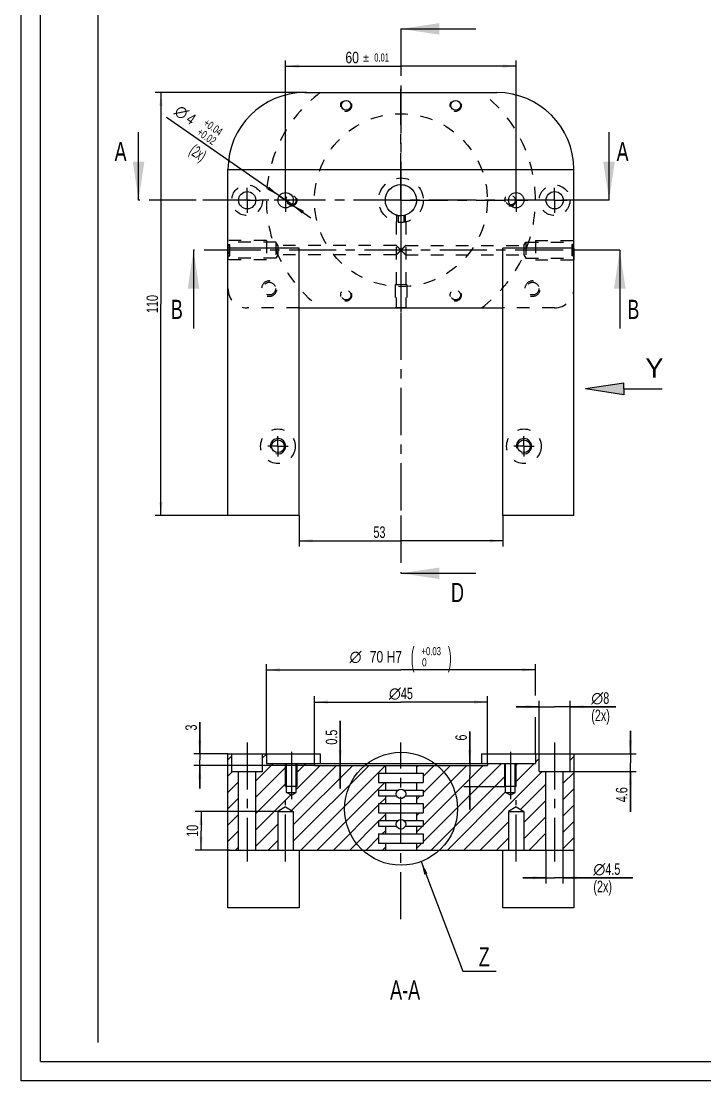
# Model space of a CAD drawing. Header units: millimetres. Extents: x 0 to 594, y 0 to 420.
# Drawn here: x 0 to 177.9, y 0 to 275.6 of the extents above; entities that cross this region are included whole.
import ezdxf
from ezdxf.enums import TextEntityAlignment as Align

# ---------------------------------------------------------------- set-up
doc = ezdxf.new("R2010")
doc.units = ezdxf.units.MM
doc.header["$LTSCALE"] = 32.67
doc.linetypes.add('CENTER', pattern=[0.6, 0.375, -0.075, 0.075, -0.075])
doc.linetypes.add('HIDDEN', pattern=[0.2, 0.1, -0.1])
doc.layers.get('0').update_dxf_attribs({"linetype": 'CONTINUOUS'})
for name, color, linetype in [('_AXIS', 7, 'CONTINUOUS'), ('_ROUND', 7, 'CONTINUOUS'), ('DEFAULT_2', 8, 'HIDDEN')]:
    doc.layers.add(name, color=color, linetype=linetype)
doc.styles.get("Standard").update_dxf_attribs({"font": 'txt', "width": 0.7})
doc.styles.add('TEXTSTYLE_2', font='gdt')
doc.styles.add('TEXTSTYLE_3', font='txt', dxfattribs={"width": 0.6})
doc.dimstyles.new('DIMSTYLE_12', dxfattribs={"dimtxt": 3, "dimasz": 3.5, "dimexe": 1.5, "dimexo": 0, "dimgap": 0.75, "dimtad": 1, "dimdec": 3, "dimdsep": 46, "dimtxsty": 'STANDARD', "dimblk": '_FILLED', "dimblk1": '_FILLED', "dimblk2": '_FILLED', "dimcen": 0, "dimadec": 3, "dimazin": 2, "dimtol": 1, "dimtp": 0.03, "dimtfac": 0.7, "dimtdec": 3, "dimtofl": 0, "dimtmove": 0, "dimatfit": 3, "dimldrblk": '_FILLED', "dimfxl": 1, "dimtolj": 1, "dimarcsym": 0})
doc.dimstyles.new('DIMSTYLE_16', dxfattribs={"dimtxt": 3, "dimasz": 3.5, "dimexe": 1.5, "dimexo": 0, "dimgap": 0.75, "dimtad": 1, "dimdec": 3, "dimdsep": 46, "dimtxsty": 'STANDARD', "dimblk": '_FILLED', "dimblk1": '_FILLED', "dimblk2": '_FILLED', "dimcen": 0, "dimadec": 3, "dimazin": 2, "dimtol": 1, "dimtp": 0.04, "dimtm": -0.02, "dimtfac": 0.7, "dimtdec": 3, "dimtmove": 0, "dimatfit": 0, "dimldrblk": '_FILLED', "dimfxl": 1, "dimtolj": 1, "dimarcsym": 0})
doc.dimstyles.new('DIMSTYLE_2', dxfattribs={"dimtxt": 3, "dimasz": 3.5, "dimexe": 1.5, "dimexo": 0, "dimgap": 0.75, "dimtad": 1, "dimdec": 3, "dimdsep": 46, "dimtxsty": 'STANDARD', "dimblk": '_FILLED', "dimblk1": '_FILLED', "dimblk2": '_FILLED', "dimcen": 0, "dimadec": 3, "dimazin": 2, "dimtp": 0.2, "dimtm": 0.2, "dimtfac": 1, "dimtdec": 3, "dimtofl": 0, "dimtmove": 0, "dimatfit": 3, "dimldrblk": '_FILLED', "dimfxl": 1, "dimtolj": 1, "dimarcsym": 0})
doc.dimstyles.new('DIMSTYLE_3', dxfattribs={"dimtxt": 3, "dimasz": 3.5, "dimexe": 1.5, "dimexo": 0, "dimgap": 0.75, "dimtad": 1, "dimdec": 3, "dimdsep": 46, "dimtxsty": 'STANDARD', "dimblk": '_FILLED', "dimblk1": '_FILLED', "dimblk2": '_FILLED', "dimcen": 0, "dimadec": 3, "dimazin": 2, "dimtp": 0.3, "dimtm": 0.3, "dimtfac": 1, "dimtdec": 3, "dimtofl": 0, "dimtmove": 0, "dimatfit": 3, "dimldrblk": '_FILLED', "dimfxl": 1, "dimtolj": 1, "dimarcsym": 0})
doc.dimstyles.new('DIMSTYLE_4', dxfattribs={"dimtxt": 3, "dimasz": 3.5, "dimexe": 1.5, "dimexo": 0, "dimgap": 0.75, "dimtad": 1, "dimdec": 3, "dimdsep": 46, "dimtxsty": 'STANDARD', "dimblk": '_FILLED', "dimblk1": '_FILLED', "dimblk2": '_FILLED', "dimcen": 0, "dimadec": 3, "dimazin": 2, "dimtp": 0.1, "dimtm": 0.1, "dimtfac": 1, "dimtdec": 3, "dimtofl": 0, "dimtmove": 0, "dimatfit": 3, "dimldrblk": '_FILLED', "dimfxl": 1, "dimtolj": 1, "dimarcsym": 0})
doc.dimstyles.new('DIMSTYLE_7', dxfattribs={"dimtxt": 3, "dimasz": 3.5, "dimexe": 1.5, "dimexo": 0, "dimgap": 0.75, "dimtad": 1, "dimdec": 3, "dimdsep": 46, "dimtxsty": 'STANDARD', "dimblk": '_FILLED', "dimblk1": '_FILLED', "dimblk2": '_FILLED', "dimcen": 0, "dimadec": 3, "dimazin": 2, "dimtol": 1, "dimtp": 0.01, "dimtm": 0.01, "dimtfac": 1, "dimtdec": 3, "dimtofl": 0, "dimtmove": 0, "dimatfit": 3, "dimldrblk": '_FILLED', "dimfxl": 1, "dimtolj": 1, "dimarcsym": 0})
doc.dimstyles.get("Standard").update_dxf_attribs({"dimtxt": 3, "dimasz": 3.5, "dimexe": 1.5, "dimexo": 0, "dimtad": 1, "dimdec": 3, "dimdsep": 46, "dimtxsty": 'STANDARD', "dimblk": '_FILLED', "dimblk1": '_FILLED', "dimblk2": '_FILLED', "dimcen": 0, "dimadec": 3, "dimazin": 2, "dimtol": 1, "dimtp": 0.005, "dimtm": 0.005, "dimtfac": 1, "dimtdec": 3, "dimtofl": 0, "dimtmove": 0, "dimatfit": 3, "dimldrblk": '_FILLED', "dimfxl": 1, "dimtolj": 1, "dimarcsym": 0})

# ---------------------------------------------------------------- blocks, each defined once
blk = doc.blocks.new('_FILLED')
at = {"color": 0, "linetype": 'BYBLOCK'}
blk.add_solid([(0, 0), (-1, 0.125), (-1, -0.125)], dxfattribs=at)
blk = doc.blocks.new('XSEC_FILLED')
at = {"color": 0, "linetype": 'BYBLOCK'}
blk.add_solid([(0, 0), (-1, 0.15), (-1, -0.15)], dxfattribs=at)
blk = doc.blocks.new('*D7')
at = {"color": 2, "linetype": 'CONTINUOUS'}
for p, q in [((74.22, 257.07), (34.86, 257.07)), ((36.36, 257.07), (36.36, 202.07)), ((36.36, 147.07), (36.36, 202.07)), ((54.59, 147.07), (34.86, 147.07))]:
    blk.add_line(p, q, dxfattribs=at)
at = {"color": 2, "linetype": 'CONTINUOUS', "xscale": 3.5, "yscale": 3.5, "zscale": 3.5}
for p, rotation in [((36.36, 257.07), 90), ((36.36, 147.07), 270)]:
    blk.add_blockref('_FILLED', p, dxfattribs=dict(at, rotation=rotation))
at = {"color": 2, "linetype": 'CONTINUOUS', "insert": (32.61, 202.07), "char_height": 3, "width": 8.6786, "attachment_point": 2, "rotation": 90, "line_spacing_factor": 0.9}
blk.add_mtext('110', dxfattribs=at)
blk = doc.blocks.new('*D18')
at = {"color": 2, "linetype": 'CONTINUOUS'}
for p, q in [((116.7, 82.54), (116.7, 90.86)), ((116.7, 90.86), (116.7, 79.54)), ((115.2, 82.54), (117.54, 82.54)), ((116.7, 70.54), (116.7, 79.54)), ((115.2, 76.54), (125.78, 76.54)), ((116.7, 76.54), (116.7, 70.54))]:
    blk.add_line(p, q, dxfattribs=at)
at = {"color": 2, "linetype": 'CONTINUOUS', "xscale": 3.5, "yscale": 3.5, "zscale": 3.5}
for p, rotation in [((116.7, 82.54), 270), ((116.7, 76.54), 90)]:
    blk.add_blockref('_FILLED', p, dxfattribs=dict(at, rotation=rotation))
at = {"color": 2, "linetype": 'CONTINUOUS', "insert": (112.95, 88.51), "char_height": 3, "width": 3.5357, "attachment_point": 1, "rotation": 90, "line_spacing_factor": 0.9}
blk.add_mtext('6', dxfattribs=at)
blk = doc.blocks.new('*D32')
at = {"color": 2, "linetype": 'CONTINUOUS'}
for p, q in [((63.8, 85.04), (63.8, 108.4)), ((133.8, 100.23), (133.8, 108.4)), ((63.8, 106.9), (98.8, 106.9)), ((133.8, 106.9), (98.8, 106.9)), ((133.8, 85.04), (133.8, 94.61))]:
    blk.add_line(p, q, dxfattribs=at)
at = {"color": 2, "linetype": 'CONTINUOUS', "xscale": 3.5, "yscale": 3.5, "zscale": 3.5, "rotation": 180}
blk.add_blockref('_FILLED', (63.8, 106.9), dxfattribs=at)
at = {"color": 2, "linetype": 'CONTINUOUS', "xscale": 3.5, "yscale": 3.5, "zscale": 3.5}
blk.add_blockref('_FILLED', (133.8, 106.9), dxfattribs=at)
at = {"color": 2, "linetype": 'CONTINUOUS'}
for s, height, width, p in [('(', 5.03, 0.428571, (101.86, 107.8)), (')', 5.03, 0.428571, (111.52, 107.8)), ('70 H7', 3, 0.785714, (94.89, 108.81))]:
    blk.add_text(s, height=height, dxfattribs=dict(at, width=width)).set_placement(p, align=Align.CENTER)
at = {"color": 2, "linetype": 'CONTINUOUS', "style": 'TEXTSTYLE_2'}
blk.add_text('n', height=3, dxfattribs=at).set_placement((87, 108.81), align=Align.CENTER)
at = {"color": 2, "linetype": 'CONTINUOUS', "style": 'TEXTSTYLE_3'}
for s, width, p in [('+0.03', 0.714286, (106.69, 110.72)), (' 0', 0.785714, (104.59, 107.8))]:
    blk.add_text(s, height=2.1, dxfattribs=dict(at, width=width)).set_placement(p, align=Align.CENTER)
blk = doc.blocks.new('*D33')
at = {"color": 2, "linetype": 'CONTINUOUS'}
for p, q in [((82.99, 82.54), (82.99, 93.65)), ((82.99, 93.65), (82.99, 82.29)), ((81.49, 82.54), (83.86, 82.54)), ((81.49, 82.04), (84.13, 82.04)), ((82.99, 76.04), (82.99, 82.29)), ((82.99, 82.04), (82.99, 76.04))]:
    blk.add_line(p, q, dxfattribs=at)
at = {"color": 2, "linetype": 'CONTINUOUS', "xscale": 3.5, "yscale": 3.5, "zscale": 3.5}
for p, rotation in [((82.99, 82.54), 270), ((82.99, 82.04), 90)]:
    blk.add_blockref('_FILLED', p, dxfattribs=dict(at, rotation=rotation))
at = {"color": 2, "linetype": 'CONTINUOUS', "insert": (79.24, 87.44), "char_height": 3, "width": 9.3214, "attachment_point": 1, "rotation": 90, "line_spacing_factor": 0.9}
blk.add_mtext('0.5', dxfattribs=at)
blk = doc.blocks.new('*D34')
at = {"color": 2, "linetype": 'CONTINUOUS'}
for p, q in [((46.46, 85.04), (46.46, 93.26)), ((46.46, 93.26), (46.46, 83.54)), ((53.78, 85.04), (44.96, 85.04)), ((46.46, 76.04), (46.46, 83.54)), ((76.49, 82.04), (44.96, 82.04)), ((46.46, 82.04), (46.46, 76.04))]:
    blk.add_line(p, q, dxfattribs=at)
at = {"color": 2, "linetype": 'CONTINUOUS', "xscale": 3.5, "yscale": 3.5, "zscale": 3.5}
for p, rotation in [((46.46, 85.04), 270), ((46.46, 82.04), 90)]:
    blk.add_blockref('_FILLED', p, dxfattribs=dict(at, rotation=rotation))
at = {"color": 2, "linetype": 'CONTINUOUS', "insert": (42.71, 91.12), "char_height": 3, "width": 3.2143, "attachment_point": 1, "rotation": 90, "line_spacing_factor": 0.9}
blk.add_mtext('3', dxfattribs=at)
blk = doc.blocks.new('*D36')
at = {"color": 2, "linetype": 'CONTINUOUS'}
for p, q in [((76.3, 82.54), (76.3, 100.03)), ((121.3, 82.54), (121.3, 100.03)), ((76.3, 98.53), (98.8, 98.53)), ((121.3, 98.53), (98.8, 98.53))]:
    blk.add_line(p, q, dxfattribs=at)
at = {"color": 2, "linetype": 'CONTINUOUS', "xscale": 3.5, "yscale": 3.5, "zscale": 3.5, "rotation": 180}
blk.add_blockref('_FILLED', (76.3, 98.53), dxfattribs=at)
at = {"color": 2, "linetype": 'CONTINUOUS', "xscale": 3.5, "yscale": 3.5, "zscale": 3.5}
blk.add_blockref('_FILLED', (121.3, 98.53), dxfattribs=at)
at = {"color": 2, "linetype": 'CONTINUOUS', "insert": (98.8, 102.28), "char_height": 3, "width": 12.75, "attachment_point": 2, "line_spacing_factor": 0.9, "style": 'TEXTSTYLE_2'}
blk.add_mtext('{\\fgdt;n}\\ftxt;{\\W0.7;45}', dxfattribs=at)
blk = doc.blocks.new('*D40')
at = {"color": 2, "linetype": 'CONTINUOUS'}
for p, q in [((72.3, 147.07), (72.3, 138.97)), ((125.3, 147.07), (125.3, 138.97)), ((72.3, 140.47), (98.8, 140.47)), ((125.3, 140.47), (98.8, 140.47))]:
    blk.add_line(p, q, dxfattribs=at)
at = {"color": 2, "linetype": 'CONTINUOUS', "xscale": 3.5, "yscale": 3.5, "zscale": 3.5, "rotation": 180}
blk.add_blockref('_FILLED', (72.3, 140.47), dxfattribs=at)
at = {"color": 2, "linetype": 'CONTINUOUS', "xscale": 3.5, "yscale": 3.5, "zscale": 3.5}
blk.add_blockref('_FILLED', (125.3, 140.47), dxfattribs=at)
at = {"color": 2, "linetype": 'CONTINUOUS', "insert": (93.21, 144.22), "char_height": 3, "width": 6.4286, "attachment_point": 2, "line_spacing_factor": 0.9}
blk.add_mtext('53', dxfattribs=at)
blk = doc.blocks.new('*D55')
at = {"color": 2, "linetype": 'CONTINUOUS'}
for p, q in [((158.49, 85.04), (158.49, 91.04)), ((158.49, 91.04), (158.49, 82.74)), ((143.68, 85.04), (159.99, 85.04)), ((158.49, 69.96), (158.49, 82.74)), ((142.8, 80.44), (159.99, 80.44)), ((158.49, 80.44), (158.49, 69.96))]:
    blk.add_line(p, q, dxfattribs=at)
at = {"color": 2, "linetype": 'CONTINUOUS', "xscale": 3.5, "yscale": 3.5, "zscale": 3.5}
for p, rotation in [((158.49, 85.04), 270), ((158.49, 80.44), 90)]:
    blk.add_blockref('_FILLED', p, dxfattribs=dict(at, rotation=rotation))
at = {"color": 2, "linetype": 'CONTINUOUS', "insert": (154.74, 76.39), "char_height": 3, "width": 9.6429, "attachment_point": 3, "rotation": 90, "line_spacing_factor": 0.9}
blk.add_mtext('4.6', dxfattribs=at)
blk = doc.blocks.new('*D56')
at = {"color": 2, "linetype": 'CONTINUOUS'}
for p, q in [((136.55, 51.32), (136.55, 59.98)), ((141.05, 51.32), (141.05, 59.98)), ((136.55, 52.82), (130.55, 52.82)), ((130.55, 52.82), (138.8, 52.82)), ((159.1, 52.82), (138.8, 52.82)), ((141.05, 52.82), (159.1, 52.82))]:
    blk.add_line(p, q, dxfattribs=at)
at = {"color": 2, "linetype": 'CONTINUOUS', "xscale": 3.5, "yscale": 3.5, "zscale": 3.5}
blk.add_blockref('_FILLED', (136.55, 52.82), dxfattribs=at)
at = {"color": 2, "linetype": 'CONTINUOUS', "xscale": 3.5, "yscale": 3.5, "zscale": 3.5, "rotation": 180}
blk.add_blockref('_FILLED', (141.05, 52.82), dxfattribs=at)
at = {"color": 2, "linetype": 'CONTINUOUS', "insert": (148.88, 56.57), "char_height": 3, "width": 15.3214, "attachment_point": 1, "line_spacing_factor": 0.9, "style": 'TEXTSTYLE_2'}
blk.add_mtext('{\\fgdt;n}\\ftxt;{\\W0.7;4.5}\\P{\\W0.7;(2x)}', dxfattribs=at)
blk = doc.blocks.new('*D57')
at = {"color": 2, "linetype": 'CONTINUOUS'}
for p, q in [((134.8, 97.31), (128.8, 97.31)), ((128.8, 97.31), (138.8, 97.31)), ((134.8, 85.01), (134.8, 98.81)), ((154.69, 97.31), (138.8, 97.31)), ((142.8, 84.9), (142.8, 98.81)), ((142.8, 97.31), (154.69, 97.31))]:
    blk.add_line(p, q, dxfattribs=at)
at = {"color": 2, "linetype": 'CONTINUOUS', "xscale": 3.5, "yscale": 3.5, "zscale": 3.5}
blk.add_blockref('_FILLED', (134.8, 97.31), dxfattribs=at)
at = {"color": 2, "linetype": 'CONTINUOUS', "xscale": 3.5, "yscale": 3.5, "zscale": 3.5, "rotation": 180}
blk.add_blockref('_FILLED', (142.8, 97.31), dxfattribs=at)
at = {"color": 2, "linetype": 'CONTINUOUS', "insert": (148.33, 101.06), "char_height": 3, "width": 10.6071, "attachment_point": 1, "line_spacing_factor": 0.9, "style": 'TEXTSTYLE_2'}
blk.add_mtext('{\\fgdt;n}\\ftxt;{\\W0.7;8}\\P{\\W0.7;(2x)}', dxfattribs=at)
blk = doc.blocks.new('*D59')
at = {"color": 2, "linetype": 'CONTINUOUS'}
for p, q in [((68.8, 229.07), (37.79, 250.57)), ((67.15, 230.21), (67.15, 230.21)), ((67.15, 230.21), (68.8, 229.07)), ((70.44, 227.93), (68.8, 229.07)), ((68.8, 229.07), (75.37, 224.52)), ((70.44, 227.93), (70.44, 227.93))]:
    blk.add_line(p, q, dxfattribs=at)
at = {"color": 2, "linetype": 'CONTINUOUS', "xscale": 3.5, "yscale": 3.5, "zscale": 3.5}
for p, rotation in [((67.15, 230.21), 325.2685649681), ((70.44, 227.93), 145.2685649681)]:
    blk.add_blockref('_FILLED', p, dxfattribs=dict(at, rotation=rotation))
at = {"color": 2, "linetype": 'CONTINUOUS', "style": 'TEXTSTYLE_2'}
blk.add_text('n', height=3, rotation=-34.7326, dxfattribs=at).set_placement((42.16, 249.87), align=Align.RIGHT)
at = {"color": 2, "linetype": 'CONTINUOUS'}
for s, width, p in [('4', 0.785714, (44.1, 248.52)), ('(2x)', 0.589286, (46.82, 239.02))]:
    blk.add_text(s, height=3, rotation=-34.7326, dxfattribs=dict(at, width=width)).set_placement(p, align=Align.RIGHT)
at = {"color": 2, "linetype": 'CONTINUOUS', "style": 'TEXTSTYLE_3', "width": 0.728571}
for s, p in [('+0.04', (51.48, 245.74)), ('+0.02', (49.81, 243.33))]:
    blk.add_text(s, height=2.1, rotation=-34.7326, dxfattribs=at).set_placement(p, align=Align.RIGHT)
blk = doc.blocks.new('*D60')
at = {"color": 2, "linetype": 'CONTINUOUS'}
for p, q in [((66.93, 70.04), (45.29, 70.04)), ((46.79, 70.04), (46.79, 65.04)), ((46.79, 60.04), (46.79, 65.04)), ((54.24, 60.04), (45.29, 60.04))]:
    blk.add_line(p, q, dxfattribs=at)
at = {"color": 2, "linetype": 'CONTINUOUS', "xscale": 3.5, "yscale": 3.5, "zscale": 3.5}
for p, rotation in [((46.79, 70.04), 90), ((46.79, 60.04), 270)]:
    blk.add_blockref('_FILLED', p, dxfattribs=dict(at, rotation=rotation))
at = {"color": 2, "linetype": 'CONTINUOUS', "insert": (43.04, 65.04), "char_height": 3, "width": 6.1071, "attachment_point": 2, "rotation": 90, "line_spacing_factor": 0.9}
blk.add_mtext('10', dxfattribs=at)
blk = doc.blocks.new('*D61')
at = {"color": 2, "linetype": 'CONTINUOUS'}
for p, q in [((68.8, 229.07), (68.8, 265.45)), ((128.8, 229.07), (128.8, 265.45)), ((68.8, 263.95), (98.8, 263.95)), ((128.8, 263.95), (98.8, 263.95))]:
    blk.add_line(p, q, dxfattribs=at)
at = {"color": 2, "linetype": 'CONTINUOUS', "xscale": 3.5, "yscale": 3.5, "zscale": 3.5, "rotation": 180}
blk.add_blockref('_FILLED', (68.8, 263.95), dxfattribs=at)
at = {"color": 2, "linetype": 'CONTINUOUS', "xscale": 3.5, "yscale": 3.5, "zscale": 3.5}
blk.add_blockref('_FILLED', (128.8, 263.95), dxfattribs=at)
at = {"color": 2, "linetype": 'CONTINUOUS'}
for s, height, width, p in [('60', 3, 0.785714, (86.12, 264.7)), ('0.01', 2.1, 0.678571, (93.78, 265.15))]:
    blk.add_text(s, height=height, dxfattribs=dict(at, width=width)).set_placement(p, align=Align.CENTER)
at = {"color": 2, "linetype": 'CONTINUOUS', "style": 'TEXTSTYLE_2'}
blk.add_text('`', height=2.1, dxfattribs=at).set_placement((89.7, 265.15), align=Align.CENTER)
blk = doc.blocks.new('PFEIL_A_KONST_BL4', base_point=(157.22, 183.2))
at = {"color": 7, "linetype": 'CONTINUOUS'}
for p, q in [((156.79, 181.48), (146.79, 179.98)), ((156.79, 178.48), (146.79, 179.98)), ((156.79, 179.98), (156.79, 181.48)), ((156.79, 179.98), (166.79, 179.98)), ((156.79, 179.98), (156.79, 178.48))]:
    blk.add_line(p, q, dxfattribs=at)
blk.add_solid([(156.79, 179.98), (156.79, 178.48), (156.79, 181.48), (146.79, 179.98)], dxfattribs=at)
at = {"color": 7, "linetype": 'CONTINUOUS', "width": 1.047619}
blk.add_text('Y', height=5, dxfattribs=at).set_placement((162.41, 182.92))

msp = doc.modelspace()

# ---------------------------------------------------------------- hatches: boundary and pattern name
at = {"linetype": 'CONTINUOUS'}
h = msp.add_hatch(dxfattribs=at)
h.set_pattern_fill('A', color=2, scale=3, angle=45, style=0, pattern_type=0)
h.set_pattern_definition([(45, (0, 0), (-2.12132, 2.12132), [])])
edge = h.paths.add_edge_path()
edge.add_line((143.7967, 85.0366), (143.7967, 60.0366))
edge.add_line((141.0467, 60.0366), (143.7967, 60.0366))
edge.add_line((141.0467, 60.0366), (141.0467, 80.4366))
edge.add_line((141.0467, 80.4366), (142.7967, 80.4366))
edge.add_line((142.7967, 80.4366), (142.7967, 85.0366))
edge.add_line((143.7967, 85.0366), (142.7967, 85.0366))
edge = h.paths.add_edge_path()
edge.add_line((53.7967, 85.0366), (53.7967, 60.0366))
edge.add_line((54.7967, 85.0366), (53.7967, 85.0366))
edge.add_line((54.7967, 80.4366), (54.7967, 85.0366))
edge.add_line((54.7967, 80.4366), (56.5467, 80.4366))
edge.add_line((56.5467, 60.0366), (56.5467, 80.4366))
edge.add_line((53.7967, 60.0366), (56.5467, 60.0366))
edge = h.paths.add_edge_path()
edge.add_line((134.7967, 85.0366), (133.7967, 85.0366))
edge.add_line((134.7967, 80.4366), (134.7967, 85.0366))
edge.add_line((134.7967, 80.4366), (136.5467, 80.4366))
edge.add_line((136.5467, 60.0366), (136.5467, 80.4366))
edge.add_line((130.7967, 60.0366), (136.5467, 60.0366))
edge.add_line((130.7967, 70.0366), (130.7967, 60.0366))
edge.add_line((128.7967, 71.2383), (130.7967, 70.0366))
edge.add_line((128.7967, 71.2383), (126.7967, 70.0366))
edge.add_line((126.7967, 70.0366), (126.7967, 60.0366))
edge.add_line((102.8467, 60.0366), (126.7967, 60.0366))
edge.add_line((102.8467, 61.8366), (102.8467, 60.0366))
edge.add_line((102.8467, 61.8366), (104.5967, 61.8366))
edge.add_line((104.5967, 64.2366), (104.5967, 61.8366))
edge.add_line((102.8467, 64.2366), (104.5967, 64.2366))
edge.add_line((102.8467, 66.2366), (102.8467, 64.2366))
edge.add_line((102.8467, 66.2366), (104.5967, 66.2366))
edge.add_line((104.5967, 67.7366), (104.5967, 66.2366))
edge.add_line((102.8467, 67.7366), (104.5967, 67.7366))
edge.add_line((102.8467, 69.7366), (102.8467, 67.7366))
edge.add_line((102.8467, 69.7366), (104.5967, 69.7366))
edge.add_line((104.5967, 72.1366), (104.5967, 69.7366))
edge.add_line((102.8467, 72.1366), (104.5967, 72.1366))
edge.add_line((102.8467, 74.1366), (102.8467, 72.1366))
edge.add_line((102.8467, 74.1366), (104.5967, 74.1366))
edge.add_line((104.5967, 75.6366), (104.5967, 74.1366))
edge.add_line((102.8467, 75.6366), (104.5967, 75.6366))
edge.add_line((102.8467, 77.6366), (102.8467, 75.6366))
edge.add_line((102.8467, 77.6366), (104.5967, 77.6366))
edge.add_line((104.5967, 80.0366), (104.5967, 77.6366))
edge.add_line((102.8467, 80.0366), (104.5967, 80.0366))
edge.add_line((102.8467, 82.0366), (102.8467, 80.0366))
edge.add_line((102.8467, 82.0366), (121.2967, 82.0366))
edge.add_line((121.2967, 82.5366), (121.2967, 82.0366))
edge.add_line((121.2967, 82.5366), (126.0467, 82.5366))
edge.add_line((126.0467, 75.0366), (126.0467, 82.5366))
edge.add_line((127.2967, 74.2855), (126.0467, 75.0366))
edge.add_line((127.2967, 74.2855), (128.5467, 75.0366))
edge.add_line((128.5467, 75.0366), (128.5467, 82.5366))
edge.add_line((128.5467, 82.5366), (133.7967, 82.5366))
edge.add_line((133.7967, 85.0366), (133.7967, 82.5366))
edge = h.paths.add_edge_path()
edge.add_line((63.7967, 85.0366), (62.7967, 85.0366))
edge.add_line((63.7967, 85.0366), (63.7967, 82.5366))
edge.add_line((63.7967, 82.5366), (69.0467, 82.5366))
edge.add_line((69.0467, 75.0366), (69.0467, 82.5366))
edge.add_line((70.2967, 74.2855), (69.0467, 75.0366))
edge.add_line((70.2967, 74.2855), (71.5467, 75.0366))
edge.add_line((71.5467, 75.0366), (71.5467, 82.5366))
edge.add_line((71.5467, 82.5366), (76.2967, 82.5366))
edge.add_line((76.2967, 82.5366), (76.2967, 82.0366))
edge.add_line((76.2967, 82.0366), (94.7467, 82.0366))
edge.add_line((94.7467, 82.0366), (94.7467, 80.0366))
edge.add_line((92.9967, 80.0366), (94.7467, 80.0366))
edge.add_line((92.9967, 80.0366), (92.9967, 77.6366))
edge.add_line((92.9967, 77.6366), (94.7467, 77.6366))
edge.add_line((94.7467, 77.6366), (94.7467, 75.6366))
edge.add_line((92.9967, 75.6366), (94.7467, 75.6366))
edge.add_line((92.9967, 75.6366), (92.9967, 74.1366))
edge.add_line((92.9967, 74.1366), (94.7467, 74.1366))
edge.add_line((94.7467, 74.1366), (94.7467, 72.1366))
edge.add_line((92.9967, 72.1366), (94.7467, 72.1366))
edge.add_line((92.9967, 72.1366), (92.9967, 69.7366))
edge.add_line((92.9967, 69.7366), (94.7467, 69.7366))
edge.add_line((94.7467, 69.7366), (94.7467, 67.7366))
edge.add_line((92.9967, 67.7366), (94.7467, 67.7366))
edge.add_line((92.9967, 67.7366), (92.9967, 66.2366))
edge.add_line((92.9967, 66.2366), (94.7467, 66.2366))
edge.add_line((94.7467, 66.2366), (94.7467, 64.2366))
edge.add_line((92.9967, 64.2366), (94.7467, 64.2366))
edge.add_line((92.9967, 64.2366), (92.9967, 61.8366))
edge.add_line((92.9967, 61.8366), (94.7467, 61.8366))
edge.add_line((94.7467, 61.8366), (94.7467, 60.0366))
edge.add_line((70.7967, 60.0366), (94.7467, 60.0366))
edge.add_line((70.7967, 70.0366), (70.7967, 60.0366))
edge.add_line((68.7967, 71.2383), (70.7967, 70.0366))
edge.add_line((68.7967, 71.2383), (66.7967, 70.0366))
edge.add_line((66.7967, 70.0366), (66.7967, 60.0366))
edge.add_line((61.0467, 60.0366), (66.7967, 60.0366))
edge.add_line((61.0467, 60.0366), (61.0467, 80.4366))
edge.add_line((61.0467, 80.4366), (62.7967, 80.4366))
edge.add_line((62.7967, 80.4366), (62.7967, 85.0366))

# ---------------------------------------------------------------- linework, layer by layer
at = {"color": 7, "linetype": 'CONTINUOUS'}
for p, q in [((0, 0), (0, 420)), ((5, 5), (5, 415)), ((53.7967, 147.0734), (53.7967, 216.5734)), ((72.2967, 216.5734), (53.7967, 216.5734)), ((72.2967, 147.0734), (72.2967, 216.5734)), ((143.7967, 216.5734), (125.2967, 216.5734)), ((125.2967, 147.0734), (125.2967, 216.5734)), ((143.7967, 147.0734), (143.7967, 216.5734)), ((72.2967, 201.0734), (125.2967, 201.0734)), ((72.2967, 147.0734), (53.7967, 147.0734)), ((143.7967, 147.0734), (125.2967, 147.0734)), ((53.7967, 45.0366), (53.7967, 85.0366)), ((53.7967, 85.0366), (77.7967, 85.0366)), ((54.7967, 80.4366), (54.7967, 85.0366)), ((62.7967, 80.4366), (62.7967, 85.0366)), ((63.7967, 85.0366), (63.7967, 82.5366)), ((119.7967, 85.0366), (143.7967, 85.0366)), ((133.7967, 85.0366), (133.7967, 82.5366)), ((134.7967, 80.4366), (134.7967, 85.0366)), ((142.7967, 80.4366), (142.7967, 85.0366)), ((143.7967, 85.0366), (143.7967, 45.0366)), ((54.7967, 80.4366), (62.7967, 80.4366)), ((56.5467, 60.0366), (56.5467, 80.4366)), ((61.0467, 60.0366), (61.0467, 80.4366)), ((63.7967, 82.5366), (133.7967, 82.5366)), ((69.0467, 75.0366), (69.0467, 82.5366)), ((71.5467, 75.0366), (71.5467, 82.5366)), ((76.2967, 82.5366), (76.2967, 82.0366)), ((76.2967, 82.0366), (121.2967, 82.0366)), ((92.9967, 80.0366), (92.9967, 77.6366)), ((92.9967, 80.0366), (104.5967, 80.0366)), ((94.7467, 82.0366), (94.7467, 80.0366)), ((102.8467, 82.0366), (102.8467, 80.0366)), ((104.5967, 80.0366), (104.5967, 77.6366)), ((121.2967, 82.5366), (121.2967, 82.0366)), ((126.0467, 75.0366), (126.0467, 82.5366)), ((128.5467, 75.0366), (128.5467, 82.5366)), ((134.7967, 80.4366), (142.7967, 80.4366)), ((136.5467, 60.0366), (136.5467, 80.4366)), ((141.0467, 60.0366), (141.0467, 80.4366)), ((92.9967, 77.6366), (104.5967, 77.6366)), ((94.7467, 77.6366), (94.7467, 75.6366)), ((102.8467, 77.6366), (102.8467, 75.6366)), ((70.2967, 74.2855), (69.0467, 75.0366)), ((69.0467, 75.0366), (71.5467, 75.0366)), ((70.2967, 74.2855), (71.5467, 75.0366)), ((92.9967, 75.6366), (92.9967, 74.1366)), ((92.9967, 75.6366), (98.0467, 75.6366)), ((99.5467, 75.6366), (104.5967, 75.6366)), ((104.5967, 75.6366), (104.5967, 74.1366)), ((126.0467, 75.0366), (128.5467, 75.0366)), ((127.2967, 74.2855), (126.0467, 75.0366)), ((127.2967, 74.2855), (128.5467, 75.0366)), ((92.9967, 74.1366), (97.651, 74.1366)), ((92.9967, 72.1366), (92.9967, 69.7366)), ((92.9967, 72.1366), (104.5967, 72.1366)), ((94.7467, 74.1366), (94.7467, 72.1366)), ((99.9423, 74.1366), (104.5967, 74.1366)), ((102.8467, 74.1366), (102.8467, 72.1366)), ((104.5967, 72.1366), (104.5967, 69.7366)), ((68.7967, 71.2383), (66.7967, 70.0366)), ((66.7967, 70.0366), (66.7967, 60.0366)), ((66.7967, 70.0366), (70.7967, 70.0366)), ((68.7967, 71.2383), (70.7967, 70.0366)), ((70.7967, 70.0366), (70.7967, 60.0366)), ((92.9967, 69.7366), (104.5967, 69.7366)), ((94.7467, 69.7366), (94.7467, 67.7366)), ((102.8467, 69.7366), (102.8467, 67.7366)), ((128.7967, 71.2383), (126.7967, 70.0366)), ((126.7967, 70.0366), (130.7967, 70.0366)), ((126.7967, 70.0366), (126.7967, 60.0366)), ((128.7967, 71.2383), (130.7967, 70.0366)), ((130.7967, 70.0366), (130.7967, 60.0366)), ((92.9967, 67.7366), (92.9967, 66.2366)), ((92.9967, 67.7366), (98.0467, 67.7366)), ((92.9967, 66.2366), (97.651, 66.2366)), ((94.7467, 66.2366), (94.7467, 64.2366)), ((99.5467, 67.7366), (104.5967, 67.7366)), ((99.9423, 66.2366), (104.5967, 66.2366)), ((102.8467, 66.2366), (102.8467, 64.2366)), ((104.5967, 67.7366), (104.5967, 66.2366)), ((92.9967, 64.2366), (92.9967, 61.8366)), ((92.9967, 64.2366), (104.5967, 64.2366)), ((104.5967, 64.2366), (104.5967, 61.8366)), ((92.9967, 61.8366), (104.5967, 61.8366)), ((94.7467, 61.8366), (94.7467, 60.0366)), ((102.8467, 61.8366), (102.8467, 60.0366)), ((53.7967, 60.0366), (143.7967, 60.0366)), ((72.2967, 60.0366), (72.2967, 45.0366)), ((125.2967, 45.0366), (125.2967, 60.0366)), ((72.2967, 45.0366), (53.7967, 45.0366)), ((143.7967, 45.0366), (125.2967, 45.0366)), ((5, 5), (589, 5)), ((594, 0), (0, 0))]:
    msp.add_line(p, q, dxfattribs=at)
at = {"color": 5, "linetype": 'CONTINUOUS'}
msp.add_line((20, 10), (20, 297), dxfattribs=at)
at = {"color": 7, "linetype": 'CENTER'}
for p, q in [((98.7967, 273.6432), (98.7967, 258.6432)), ((45.5462, 229.0734), (30.5462, 229.0734)), ((152.9468, 229.0734), (137.9468, 229.0734)), ((59.8319, 216.0734), (44.8319, 216.0734)), ((155.7517, 216.0734), (140.7517, 216.0734)), ((98.7967, 147.0227), (98.7967, 132.0227))]:
    msp.add_line(p, q, dxfattribs=at)
at = {"color": 9, "linetype": 'CENTER'}
for p, q in [((98.7967, 258.6432), (98.7967, 147.0227)), ((137.9468, 229.0734), (45.5462, 229.0734)), ((140.7517, 216.0734), (59.8319, 216.0734))]:
    msp.add_line(p, q, dxfattribs=at)
at = {"color": 7, "linetype": 'CONTINUOUS'}
msp.add_circle((98.7967, 229.0734), 4.05, dxfattribs=at)
at = {"color": 2, "linetype": 'CONTINUOUS'}
msp.add_circle((98.8355, 70.7561), 14.6926, dxfattribs=at)
at = {"layer": '_AXIS', "color": 7, "linetype": 'CONTINUOUS'}
for p, q in [((73.7967, 257.0734), (123.7967, 257.0734)), ((53.7967, 216.5734), (53.7967, 237.0734)), ((53.7967, 237.0734), (143.7967, 237.0734)), ((143.7967, 216.5734), (143.7967, 237.0734)), ((77.7967, 85.0366), (77.7967, 82.5366)), ((119.7967, 85.0366), (119.7967, 82.5366)), ((68.7967, 76.5366), (69.0469, 76.5366)), ((71.5405, 76.5366), (69.0528, 76.5366)), ((71.5465, 76.5366), (71.7967, 76.5366)), ((126.0469, 76.5366), (125.7967, 76.5366)), ((128.5405, 76.5366), (126.0528, 76.5366)), ((128.7967, 76.5366), (128.5465, 76.5366))]:
    msp.add_line(p, q, dxfattribs=at)
at = {"layer": '_AXIS', "color": 7, "linetype": 'CENTER'}
for p, q in [((98.7967, 229.0734), (98.7967, 258.0734)), ((58.7967, 229.0734), (58.7967, 232.3234)), ((68.7967, 229.0734), (68.7967, 232.0734)), ((128.7967, 229.0734), (128.7967, 232.0734)), ((138.7967, 229.0734), (138.7967, 232.3234)), ((58.7967, 229.0734), (55.5467, 229.0734)), ((58.7967, 229.0734), (58.7967, 225.8234)), ((58.7967, 229.0734), (62.0467, 229.0734)), ((68.7967, 229.0734), (65.7967, 229.0734)), ((68.7967, 229.0734), (68.7967, 226.0734)), ((68.7967, 229.0734), (69.7967, 229.0734)), ((98.7967, 229.0734), (69.7967, 229.0734)), ((98.7967, 229.0734), (98.7967, 200.0734)), ((98.7967, 229.0734), (125.7967, 229.0734)), ((128.7967, 229.0734), (125.7967, 229.0734)), ((128.7967, 229.0734), (131.7967, 229.0734)), ((128.7967, 229.0734), (128.7967, 226.0734)), ((138.7967, 229.0734), (135.5467, 229.0734)), ((138.7967, 229.0734), (142.0467, 229.0734)), ((138.7967, 229.0734), (138.7967, 225.8234)), ((66.7967, 165.0734), (66.7967, 167.7234)), ((130.7967, 165.0734), (130.7967, 167.7234)), ((66.7967, 165.0734), (64.1467, 165.0734)), ((66.7967, 165.0734), (69.4467, 165.0734)), ((66.7967, 165.0734), (66.7967, 162.4234)), ((130.7967, 165.0734), (128.1467, 165.0734)), ((130.7967, 165.0734), (133.4467, 165.0734)), ((130.7967, 165.0734), (130.7967, 162.4234)), ((58.7967, 88.0366), (58.7967, 57.0366)), ((70.2967, 85.5366), (70.2967, 72.0366)), ((98.7967, 42.0366), (98.7967, 88.0366)), ((127.2967, 85.5366), (127.2967, 72.0366)), ((138.7967, 88.0366), (138.7967, 57.0366)), ((68.7967, 57.0366), (68.7967, 73.0366)), ((128.7967, 57.0366), (128.7967, 73.0366))]:
    msp.add_line(p, q, dxfattribs=at)
at = {"layer": '_AXIS', "color": 8, "linetype": 'HIDDEN'}
for p, q in [((97.5467, 223.4097), (97.5467, 201.0734)), ((97.651, 225.1889), (97.651, 223.3877)), ((98.0467, 225.0935), (98.0467, 223.3221)), ((99.5467, 225.0935), (99.5467, 223.3221)), ((99.9423, 225.1889), (99.9423, 223.3877)), ((100.0467, 223.4097), (100.0467, 201.0734)), ((63.7967, 218.5734), (53.7967, 218.5734)), ((66.2967, 218.1734), (53.7967, 218.1734)), ((63.7967, 218.5734), (63.7967, 213.5734)), ((66.2967, 218.1734), (66.2967, 213.9734)), ((66.8074, 217.3234), (66.2967, 218.1734)), ((130.7859, 217.3234), (131.2967, 218.1734)), ((131.2967, 218.1734), (143.7967, 218.1734)), ((131.2967, 218.1734), (131.2967, 213.9734)), ((133.7967, 218.5734), (143.7967, 218.5734)), ((133.7967, 218.5734), (133.7967, 213.5734)), ((53.7967, 216.5734), (53.7967, 213.5734)), ((66.8074, 217.3234), (66.8074, 214.8234)), ((97.5464, 217.3234), (66.8074, 217.3234)), ((100.0469, 217.3234), (130.7859, 217.3234)), ((130.7859, 217.3234), (130.7859, 214.8234)), ((143.7967, 216.5734), (143.7967, 213.5734)), ((66.2967, 213.9734), (53.7967, 213.9734)), ((63.7967, 213.5734), (53.7967, 213.5734)), ((66.8074, 214.8234), (66.2967, 213.9734)), ((97.5465, 214.8234), (66.8074, 214.8234)), ((100.0468, 214.8234), (130.7859, 214.8234)), ((130.7859, 214.8234), (131.2967, 213.9734)), ((131.2967, 213.9734), (143.7967, 213.9734)), ((133.7967, 213.5734), (143.7967, 213.5734)), ((97.2967, 207.0734), (97.2967, 201.0734)), ((100.2967, 207.0734), (97.2967, 207.0734)), ((100.2967, 207.0734), (100.2967, 201.0734)), ((100.2967, 201.0734), (97.2967, 201.0734))]:
    msp.add_line(p, q, dxfattribs=at)
at = {"layer": '_AXIS', "color": 2, "linetype": 'CONTINUOUS'}
for p, q in [((68.7967, 76.5366), (68.7967, 82.5366)), ((71.7967, 76.5366), (71.7967, 82.5366)), ((125.7967, 76.5366), (125.7967, 82.5366)), ((128.7967, 76.5366), (128.7967, 82.5366))]:
    msp.add_line(p, q, dxfattribs=at)
at = {"layer": '_AXIS', "color": 7, "linetype": 'CONTINUOUS'}
for centre, radius in [((84.5467, 253.7552), 1.25), ((113.0467, 253.7552), 1.25), ((58.7967, 229.0734), 2.25), ((68.7967, 229.0734), 2), ((128.7967, 229.0734), 2), ((138.7967, 229.0734), 2.25), ((66.7967, 165.0734), 1.65), ((130.7967, 165.0734), 1.65), ((98.7967, 74.6366), 1.25), ((98.7967, 66.7366), 1.25)]:
    msp.add_circle(centre, radius, dxfattribs=at)
at = {"layer": '_AXIS', "color": 8, "linetype": 'HIDDEN'}
for centre, radius in [((98.7967, 229.0734), 22.5), ((98.7967, 229.0734), 5.8), ((58.7967, 229.0734), 4), ((98.7967, 229.0734), 4.05), ((138.7967, 229.0734), 4), ((70.2967, 229.0734), 1.25), ((127.2967, 229.0734), 1.25), ((64.5467, 206.0734), 1.65), ((133.0467, 206.0734), 1.65), ((84.5467, 204.3917), 1.25), ((113.0467, 204.3917), 1.25), ((66.7967, 165.0734), 4.5), ((130.7967, 165.0734), 4.5)]:
    msp.add_circle(centre, radius, dxfattribs=at)
at = {"layer": '_AXIS', "color": 7, "linetype": 'CONTINUOUS'}
for centre, start, end in [((73.7967, 237.0734), 90, 180), ((123.7967, 237.0734), 0, 90)]:
    msp.add_arc(centre, 20, start, end, dxfattribs=at)
at = {"layer": '_AXIS', "color": 8, "linetype": 'HIDDEN'}
for centre, radius, start, end in [((98.7967, 229.0734), 35, 126.869898, 233.130102), ((98.7967, 229.0734), 35, 306.869898, 53.130102), ((84.5467, 253.7552), 1.5, 255, 195), ((113.0467, 253.7552), 1.5, 255, 195), ((70.2967, 229.0734), 1.5, 255, 195), ((127.2967, 229.0734), 1.5, 255, 195), ((64.5467, 206.0734), 2, 255, 195), ((133.0467, 206.0734), 2, 255, 195), ((84.5467, 204.3917), 1.5, 255, 195), ((113.0467, 204.3917), 1.5, 255, 195)]:
    msp.add_arc(centre, radius, start, end, dxfattribs=at)
at = {"layer": '_AXIS', "color": 2, "linetype": 'CONTINUOUS'}
for centre in [(66.7967, 165.0734), (130.7967, 165.0734)]:
    msp.add_arc(centre, 2, 255, 195, dxfattribs=at)
at = {"layer": '_AXIS', "color": 8, "linetype": 'HIDDEN'}
for points, knots in [([(98.7967, 216.0734), (98.6588, 216.214), (98.3526, 216.5158), (98.0924, 216.7786), (97.3987, 217.4707), (97.5467, 217.3234)], [0, 0, 0, 0, 0.33414527, 0.64568327, 1, 1, 1, 1]), ([(97.5467, 214.8235), (97.3993, 214.6754), (98.0924, 215.3687), (98.3526, 215.6315), (98.6593, 215.9326), (98.7967, 216.0734)], [0, 0, 0, 0, 0.35455258, 0.66609323, 1, 1, 1, 1]), ([(97.5467, 217.3234), (97.6948, 217.1761), (97.9719, 216.8982), (98.3182, 216.5514), (98.5875, 216.2828), (98.7273, 216.1443), (98.7967, 216.0734)], [0, 0, 0, 0, 0.35446914, 0.66602723, 0.8318107, 1, 1, 1, 1]), ([(98.7967, 216.0734), (98.659, 215.9327), (98.3876, 215.6661), (97.9723, 215.2481), (97.694, 214.9715), (97.5467, 214.8235)], [0, 0, 0, 0, 0.33408906, 0.64560594, 1, 1, 1, 1]), ([(98.7967, 216.0734), (98.9345, 216.214), (99.2408, 216.5158), (99.5009, 216.7786), (100.1946, 217.4707), (100.0466, 217.3234)], [0, 0, 0, 0, 0.33414527, 0.64568327, 1, 1, 1, 1]), ([(100.0466, 217.3234), (99.8986, 217.1761), (99.6215, 216.8982), (99.2751, 216.5514), (99.0058, 216.2828), (98.866, 216.1443), (98.7967, 216.0734)], [0, 0, 0, 0, 0.35446914, 0.66602723, 0.8318107, 1, 1, 1, 1]), ([(98.7967, 216.0734), (98.9343, 215.9327), (99.2058, 215.6661), (99.6211, 215.2481), (99.8993, 214.9715), (100.0467, 214.8235)], [0, 0, 0, 0, 0.33408906, 0.64560594, 1, 1, 1, 1]), ([(100.0467, 214.8235), (100.194, 214.6754), (99.5009, 215.3687), (99.2408, 215.6315), (98.934, 215.9326), (98.7967, 216.0734)], [0, 0, 0, 0, 0.35455258, 0.66609323, 1, 1, 1, 1])]:
    msp.add_open_spline(points, degree=3, knots=knots, dxfattribs=at)
at = {"layer": '_ROUND', "color": 8, "linetype": 'HIDDEN'}
for p, q in [((72.2967, 201.0734), (58.7967, 201.0734)), ((138.7967, 201.0734), (125.2967, 201.0734))]:
    msp.add_line(p, q, dxfattribs=at)
for centre, start, end in [((58.7967, 206.0734), 180, 270), ((138.7967, 206.0734), 270, 360)]:
    msp.add_arc(centre, 5, start, end, dxfattribs=at)
at = {"layer": 'DEFAULT_2', "color": 8, "linetype": 'HIDDEN'}
for p, q in [((53.7967, 217.5734), (53.7967, 216.5734)), ((53.7967, 217.5734), (54.2967, 217.5734)), ((53.7967, 217.3181), (54.2967, 217.3181)), ((53.7967, 215.5947), (54.2967, 215.5947)), ((53.7967, 215.3394), (54.2967, 215.3394)), ((54.2967, 214.5734), (54.2967, 217.5734)), ((143.7967, 217.5734), (143.2967, 217.5734)), ((143.2967, 217.5734), (143.2967, 214.5734)), ((143.7967, 217.5096), (143.2967, 217.5096)), ((143.7967, 217.3181), (143.2967, 217.3181)), ((143.7967, 217.1905), (143.2967, 217.1905)), ((143.7967, 217.1266), (143.2967, 217.1266)), ((143.7967, 217.0628), (143.2967, 217.0628)), ((143.7967, 216.999), (143.2967, 216.999)), ((143.7967, 216.8713), (143.2967, 216.8713)), ((143.7967, 216.8075), (143.2967, 216.8075)), ((143.7967, 216.6798), (143.2967, 216.6798)), ((143.7967, 216.616), (143.2967, 216.616)), ((143.7967, 216.4883), (143.2967, 216.4883)), ((143.7967, 216.4245), (143.2967, 216.4245)), ((143.7967, 216.3607), (143.2967, 216.3607)), ((143.7967, 216.2968), (143.2967, 216.2968)), ((143.7967, 216.1692), (143.2967, 216.1692)), ((143.7967, 216.1054), (143.2967, 216.1054)), ((143.7967, 216.0415), (143.2967, 216.0415)), ((143.7967, 215.9139), (143.2967, 215.9139)), ((143.7967, 215.85), (143.2967, 215.85)), ((143.7967, 215.7862), (143.2967, 215.7862)), ((143.7967, 215.7224), (143.2967, 215.7224)), ((143.7967, 215.5947), (143.2967, 215.5947)), ((143.7967, 215.5309), (143.2967, 215.5309)), ((143.7967, 215.3394), (143.2967, 215.3394)), ((143.7967, 215.2756), (143.2967, 215.2756)), ((143.7967, 215.1479), (143.2967, 215.1479)), ((143.7967, 215.0841), (143.2967, 215.0841)), ((143.7967, 215.0203), (143.2967, 215.0203)), ((143.7967, 216.5734), (143.7967, 217.5734)), ((53.7967, 214.5734), (54.2967, 214.5734)), ((143.7967, 214.9564), (143.2967, 214.9564)), ((143.7967, 214.8288), (143.2967, 214.8288)), ((143.7967, 214.6373), (143.2967, 214.6373)), ((143.7967, 214.5734), (143.2967, 214.5734))]:
    msp.add_line(p, q, dxfattribs=at)

# ---------------------------------------------------------------- block references
at = {"color": 2, "linetype": 'CONTINUOUS'}
msp.add_blockref('PFEIL_A_KONST_BL4', (157.2189, 183.1989), dxfattribs=at)

# ---------------------------------------------------------------- texts
at = {"color": 7, "linetype": 'CONTINUOUS', "char_height": 5, "attachment_point": 1, "line_spacing_factor": 0.9}
for s, insert, width in [('A', (24.2962, 244.2352), 6.428571), ('A', (154.9111, 244.2352), 6.428571), ('B', (38.939, 203.1764), 5.892857), ('B', (157.7159, 203.1764), 5.892857), ('D', (111.8349, 129.5227), 6.785714)]:
    msp.add_mtext(s, dxfattribs=dict(at, insert=insert, width=width))
at = {"color": 2, "linetype": 'CONTINUOUS', "char_height": 5, "line_spacing_factor": 0.9}
for s, insert, width, attachment_point in [('Z', (119.0588, 34.7535), 5.892857, 1), ('A-A', (103.7916, 26.141), 18.214286, 3)]:
    msp.add_mtext(s, dxfattribs=dict(at, insert=insert, width=width, attachment_point=attachment_point))

# ---------------------------------------------------------------- dimensions: what is measured, and where the dimension line sits
at = {"color": 2, "linetype": 'CONTINUOUS'}
dim = msp.add_linear_dim(base=(128.7967, 263.9533), p1=(68.7967, 229.0734), p2=(128.7967, 229.0734), dimstyle='DIMSTYLE_7', dxfattribs=at)
dim.commit()
dim.dimension.update_dxf_attribs({"geometry": '*D61', "text_midpoint": (90.1946, 263.9533), "dimtype": 160})
for base, p1, p2, angle, dimstyle, picture, middle in [((36.3571, 147.0734), (74.2188, 257.0734), (54.585, 147.0734), 270, 'DIMSTYLE_3', '*D7', (36.3571, 201.6449)), ((72.2967, 140.4702), (125.2967, 147.0734), (72.2967, 147.0734), 180, 'DIMSTYLE_3', '*D40', (92.7802, 140.4702)), ((82.9865, 82.5366), (81.4865, 82.0366), (81.4865, 82.5366), 90, 'DIMSTYLE_4', '*D33', (82.9865, 90.1169)), ((46.461, 82.0366), (53.7831, 85.0366), (76.4906, 82.0366), 270, 'DIMSTYLE_4', '*D34', (46.461, 91.7636)), ((116.7019, 76.5366), (115.2019, 82.5366), (125.777, 76.5366), 270, 'DIMSTYLE_4', '*D18', (116.7019, 89.256)), ((158.4883, 85.0366), (142.7967, 80.4366), (143.6757, 85.0366), 90, 'DIMSTYLE_4', '*D55', (158.4883, 72.7505)), ((46.7922, 70.0366), (54.2448, 60.0366), (66.9258, 70.0366), 90, 'DIMSTYLE_2', '*D60', (46.7922, 64.608))]:
    dim = msp.add_linear_dim(base=base, p1=p1, p2=p2, angle=angle, dimstyle=dimstyle, dxfattribs=at)
    dim.commit()
    dim.dimension.update_dxf_attribs({"geometry": picture, "text_midpoint": middle, "dimtype": 160})
dim = msp.add_diameter_dim_2p(p1=(70.4403, 227.9339), p2=(67.153, 230.2129), text='%%c<>\\P(2x)', dimstyle='DIMSTYLE_16', override={"dimpost": '<>'}, dxfattribs=at)
dim.commit()
dim.dimension.update_dxf_attribs({"geometry": '*D59', "text_midpoint": (44.9414, 245.6117), "dimtype": 163})
dim = msp.add_linear_dim(base=(133.7967, 106.8972), p1=(63.7967, 85.0366), p2=(133.7967, 85.0366), text='%%c<>', dimstyle='DIMSTYLE_12', override={"dimpost": '<>H7'}, dxfattribs=at)
dim.commit()
dim.dimension.update_dxf_attribs({"geometry": '*D32', "text_midpoint": (98.7967, 106.8972), "dimtype": 160})
for base, p1, p2, text, dimstyle, picture, middle in [((121.2967, 98.5322), (76.2967, 82.5366), (121.2967, 82.5366), '%%c<>', 'DIMSTYLE_3', '*D36', (98.7967, 98.5322)), ((142.7967, 97.3135), (134.7967, 85.0055), (142.7967, 84.9008), '%%c<>\\P(2x)', 'DIMSTYLE_2', '*D57', (151.8692, 97.3135)), ((141.0467, 52.8206), (136.5467, 59.9824), (141.0467, 59.9824), '%%c<>\\P(2x)', 'DIMSTYLE_4', '*D56', (153.9911, 52.8206))]:
    dim = msp.add_linear_dim(base=base, p1=p1, p2=p2, text=text, dimstyle=dimstyle, dxfattribs=at)
    dim.commit()
    dim.dimension.update_dxf_attribs({"geometry": picture, "text_midpoint": middle, "dimtype": 160})

# ---------------------------------------------------------------- leaders
at = {"color": 7, "linetype": 'CONTINUOUS'}
for points in [[(98.7967, 273.6432), (118.323, 273.6432)], [(30.5462, 229.0734), (30.5462, 246.7352)], [(152.9468, 229.0734), (152.9468, 246.7352)], [(44.8319, 216.0734), (44.8319, 195.6764)], [(155.7517, 216.0734), (155.7517, 195.6764)], [(98.7967, 132.0227), (118.323, 132.0227)]]:
    msp.add_leader(points, dimstyle='STANDARD', override={"dimasz": 10, "dimtad": 0, "dimldrblk": 'XSEC_FILLED'}, dxfattribs=at)
at = {"color": 2, "linetype": 'CONTINUOUS', "annotation_type": 0, "has_hookline": 1, "hookline_direction": 0, "text_width": 3.9286}
msp.add_leader([(104.064, 57.0253), (114.9248, 28.5035), (119.0588, 28.5035)], dimstyle='STANDARD', override={"dimtad": 1}, dxfattribs=at)

doc.saveas('drawing.dxf')
